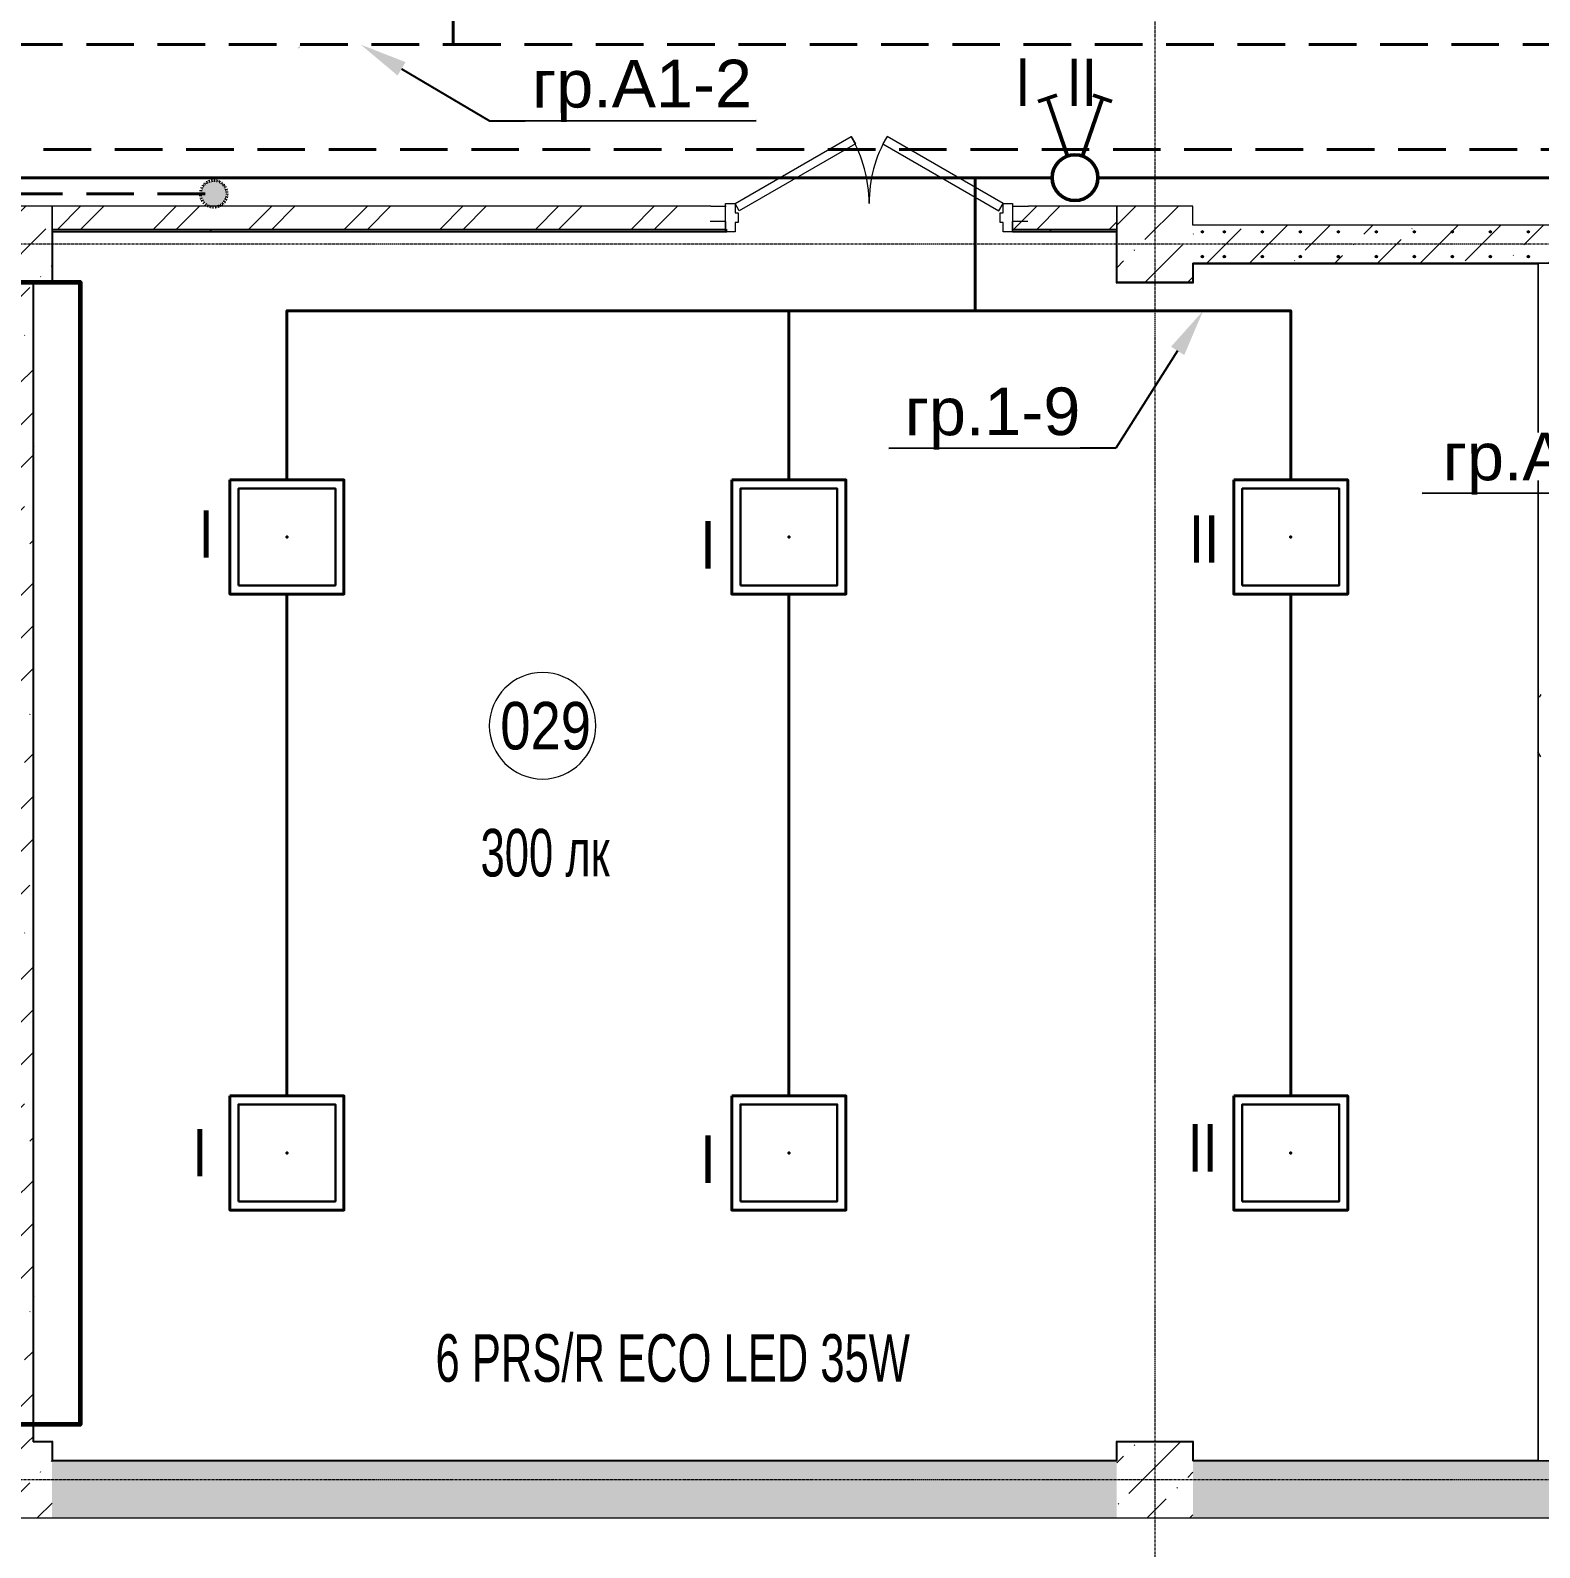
# Model space of a CAD drawing. Header units: metres. Extents: x -93142 to 227756, y -64772 to 286334.
# Drawn here: x 36148 to 44087, y -57142 to -49161 of the extents above; entities that cross this region are included whole.
import ezdxf
from ezdxf import colors
from ezdxf.entities.mleader import LeaderData, LeaderLine
from ezdxf.math import Vec2, Vec3

# ---------------------------------------------------------------- set-up
doc = ezdxf.new("R2010")
doc.units = ezdxf.units.M
for name, pattern in [('ACAD_ISO03W100', [30, 12, -18]), ('ADSK_Линия сетки', [21, 12, -3, 3, -3]), ('DASHED', [0.75, 0.5, -0.25]), ('HIDDEN2', [0.1875, 0.125, -0.0625])]:
    doc.linetypes.add(name, pattern=pattern)
for name, color, linetype, lineweight in [('A-AREA-IDEN', 7, 'Continuous', 9), ('A-DOOR', 7, 'Continuous', 5), ('A-DOOR-FRAM', 7, 'Continuous', 13), ('A-WALL', 7, 'Continuous', 5), ('A-WALL-PATT', 7, 'Continuous', 18), ('I-WALL', 7, 'Continuous', 5), ('nadpisi', 84, 'Continuous', 13), ('S-COLS', 7, 'Continuous', 5), ('S-GRID', 7, 'Continuous', 9), ('S-RBAR', 7, 'Continuous', 5), ('ав осв', 1, 'HIDDEN2', 40), ('Добавочный', 2, 'Continuous', 60), ('раб осв', 7, 'Continuous', 40), ('ЭЛ', 250, 'Continuous', 50), ('ЭЛ.освещ.', 150, 'Continuous', 50), ('ЭЛ.сети', 5, 'Continuous', 100)]:
    doc.layers.add(name, color=color, linetype=linetype, lineweight=lineweight)
doc.styles.add('Arial', font='ARIALN.TTF', dxfattribs={"width": 0.8, "height": 2.5})
doc.styles.add('GOST Common_I_1', font='ARIALN.TTF', dxfattribs={"height": 300})
doc.styles.add('ISOPEUR', font='ARIALN.TTF')
pattern_1 = [(45, (0, 0), (84.19025, 308.69666), [396.875, -79.375, 3.353, -76.022])]
pattern_2 = [(0, (0, 0), (812.8, 203.2), [33.528, -576.072, 33.528, -576.072, -3251.2]), (0, (0, 0), (812.8, 203.2), [-1219.2, 33.528, -1185.672, 33.528, -576.072, -1422.4]), (0, (0, 0), (812.8, 203.2), [-3048, 33.528, -372.872, 33.528, -982.472]), (120, (304.8, 101.6), (-582.37636, 602.30545), [33.528, -576.072, 33.528, -576.072, -3251.2]), (120, (304.8, 101.6), (-582.37636, 602.30545), [-1219.2, 33.528, -1185.672, 33.528, -576.072, -1422.4]), (120, (304.8, 101.6), (-582.37636, 602.30545), [-3048, 33.528, -372.872, 33.528, -982.472]), (240, (406.4, 508), (-230.42364, -805.50545), [33.528, -576.072, 33.528, -576.072, -3251.2]), (240, (406.4, 508), (-230.42364, -805.50545), [-1219.2, 33.528, -1185.672, 33.528, -576.072, -1422.4]), (240, (406.4, 508), (-230.42364, -805.50545), [-3048, 33.528, -372.872, 33.528, -982.472])]

# ---------------------------------------------------------------- blocks, each defined once
blk = doc.blocks.new('КДП АПК - КР_rvt-1-Цокольный этаж')
at = {"layer": 'A-WALL-PATT', "lineweight": 15}
h = blk.add_hatch(dxfattribs=at)
h.set_pattern_fill('FP_9', color=256, style=0, pattern_type=2)
h.set_pattern_definition(pattern_1)
h.paths.add_polyline_path([(47862.7, -49745.6), (47862.7, -49545.6), (45767.7, -49545.6), (45767.7, -49565.6), (45847.7, -49565.6), (45847.7, -49745.6), (45995.1, -49745.6)], flags=0)
h.paths.add_polyline_path([(45762.7, -49745.6), (45764.7, -49745.5), (45764.7, -49620.6), (45762.7, -49620.6)], flags=0)
h.paths.add_polyline_path([(44362.7, -49745.6), (44362.7, -49620.6), (44360.7, -49620.6), (44360.7, -49745.6)], flags=0)
h.paths.add_polyline_path([(44277.7, -49745.6), (44277.7, -49565.6), (44357.7, -49565.6), (44357.7, -49545.6), (42262.7, -49545.6), (42262.7, -49745.6), (43967.2, -49745.6)], flags=0)
h = blk.add_hatch(dxfattribs=at)
h.set_pattern_fill('FP_9', color=256, style=0, pattern_type=2)
h.set_pattern_definition(pattern_1)
h.paths.add_polyline_path([(35962.7, -55945.6), (36162.7, -55945.6), (36162.7, -49845.6), (35962.7, -49845.6), (35962.7, -55930.5)], flags=0)
h = blk.add_hatch(dxfattribs=at)
h.set_pattern_fill('FP_9', color=256, style=0, pattern_type=2)
h.set_pattern_definition(pattern_1)
h.paths.add_polyline_path([(65862.7, -56345.6), (65862.7, -56045.6), (48262.7, -56045.6), (48262.7, -56345.6), (65260.2, -56345.6)], flags=0)
h.paths.add_polyline_path([(47862.7, -56345.6), (47862.7, -56045.6), (42262.7, -56045.6), (42262.7, -56345.6), (45995.1, -56345.6)], flags=0)
h.paths.add_polyline_path([(41862.7, -56345.6), (41862.7, -56045.6), (36262.7, -56045.6), (36262.7, -56345.6), (37883.4, -56345.6)], flags=0)
at = {"layer": 'S-COLS', "lineweight": 15}
h = blk.add_hatch(dxfattribs=at)
h.set_pattern_fill('FP_9', color=256, style=0, pattern_type=2)
h.set_pattern_definition(pattern_1)
h.paths.add_polyline_path([(36162.7, -49845.6), (36262.7, -49845.6), (36262.7, -49445.6), (35987.7, -49445.6), (35987.7, -49485.6), (35862.7, -49485.6), (35862.7, -49845.6), (35962.7, -49845.6)], flags=0)
h = blk.add_hatch(dxfattribs=at)
h.set_pattern_fill('FP_9', color=256, style=0, pattern_type=2)
h.set_pattern_definition(pattern_1)
h.paths.add_polyline_path([(41939.3, -49845.6), (42262.7, -49845.6), (42262.7, -49445.6), (41862.7, -49445.6), (41862.7, -49845.6)], flags=0)
h = blk.add_hatch(dxfattribs=at)
h.set_pattern_fill('FP_9', color=256, style=0, pattern_type=2)
h.set_pattern_definition(pattern_1)
h.paths.add_polyline_path([(36262.7, -56345.6), (36262.7, -55945.6), (35862.7, -55945.6), (35862.7, -56345.6)], flags=0)
h = blk.add_hatch(dxfattribs=at)
h.set_pattern_fill('FP_9', color=256, style=0, pattern_type=2)
h.set_pattern_definition(pattern_1)
h.paths.add_polyline_path([(41862.7, -56345.6), (42262.7, -56345.6), (42262.7, -55945.6), (41862.7, -55945.6), (41862.7, -56045.6)], flags=0)
at = {"layer": 'S-RBAR', "lineweight": 15}
for points in [[(42312.7, -49586.6), (42318.7, -49580.6), (42312.7, -49574.6), (42306.7, -49580.6)], [(42427.7, -49586.6), (42433.7, -49580.6), (42427.7, -49574.6), (42421.7, -49580.6)], [(42627.7, -49586.6), (42633.7, -49580.6), (42627.7, -49574.6), (42621.7, -49580.6)], [(42827.7, -49586.6), (42833.7, -49580.6), (42827.7, -49574.6), (42821.7, -49580.6)], [(43027.7, -49586.6), (43033.7, -49580.6), (43027.7, -49574.6), (43021.7, -49580.6)], [(43227.7, -49586.6), (43233.7, -49580.6), (43227.7, -49574.6), (43221.7, -49580.6)], [(43427.7, -49586.6), (43433.7, -49580.6), (43427.7, -49574.6), (43421.7, -49580.6)], [(43627.7, -49586.6), (43633.7, -49580.6), (43627.7, -49574.6), (43621.7, -49580.6)], [(43827.7, -49586.6), (43833.7, -49580.6), (43827.7, -49574.6), (43821.7, -49580.6)], [(44027.7, -49586.6), (44033.7, -49580.6), (44027.7, -49574.6), (44021.7, -49580.6)], [(42312.7, -49716.6), (42318.7, -49710.6), (42312.7, -49704.6), (42306.7, -49710.6)], [(42427.7, -49716.6), (42433.7, -49710.6), (42427.7, -49704.6), (42421.7, -49710.6)], [(42627.7, -49716.6), (42633.7, -49710.6), (42627.7, -49704.6), (42621.7, -49710.6)], [(42827.7, -49716.6), (42833.7, -49710.6), (42827.7, -49704.6), (42821.7, -49710.6)], [(43027.7, -49716.6), (43033.7, -49710.6), (43027.7, -49704.6), (43021.7, -49710.6)], [(43227.7, -49716.6), (43233.7, -49710.6), (43227.7, -49704.6), (43221.7, -49710.6)], [(43427.7, -49716.6), (43433.7, -49710.6), (43427.7, -49704.6), (43421.7, -49710.6)], [(43627.7, -49716.6), (43633.7, -49710.6), (43627.7, -49704.6), (43621.7, -49710.6)], [(43827.7, -49716.6), (43833.7, -49710.6), (43827.7, -49704.6), (43821.7, -49710.6)], [(44027.7, -49716.6), (44033.7, -49710.6), (44027.7, -49704.6), (44021.7, -49710.6)]]:
    blk.add_hatch(color=256, dxfattribs=at).paths.add_polyline_path(points, flags=0)
h = blk.add_hatch(color=256, dxfattribs=at)
edge = h.paths.add_edge_path(flags=0)
edge.add_arc((42312.7, -49580.6), 6, 0, 360)
h = blk.add_hatch(color=256, dxfattribs=at)
edge = h.paths.add_edge_path(flags=0)
edge.add_arc((42427.7, -49580.6), 6, 0, 360)
h = blk.add_hatch(color=256, dxfattribs=at)
edge = h.paths.add_edge_path(flags=0)
edge.add_arc((42627.7, -49580.6), 6, 0, 360)
h = blk.add_hatch(color=256, dxfattribs=at)
edge = h.paths.add_edge_path(flags=0)
edge.add_arc((42827.7, -49580.6), 6, 0, 360)
h = blk.add_hatch(color=256, dxfattribs=at)
edge = h.paths.add_edge_path(flags=0)
edge.add_arc((43027.7, -49580.6), 6, 0, 360)
h = blk.add_hatch(color=256, dxfattribs=at)
edge = h.paths.add_edge_path(flags=0)
edge.add_arc((43227.7, -49580.6), 6, 0, 360)
h = blk.add_hatch(color=256, dxfattribs=at)
edge = h.paths.add_edge_path(flags=0)
edge.add_arc((43427.7, -49580.6), 6, 0, 360)
h = blk.add_hatch(color=256, dxfattribs=at)
edge = h.paths.add_edge_path(flags=0)
edge.add_arc((43627.7, -49580.6), 6, 0, 360)
h = blk.add_hatch(color=256, dxfattribs=at)
edge = h.paths.add_edge_path(flags=0)
edge.add_arc((43827.7, -49580.6), 6, 0, 360)
h = blk.add_hatch(color=256, dxfattribs=at)
edge = h.paths.add_edge_path(flags=0)
edge.add_arc((44027.7, -49580.6), 6, 0, 360)
h = blk.add_hatch(color=256, dxfattribs=at)
edge = h.paths.add_edge_path(flags=0)
edge.add_arc((42312.7, -49710.6), 6, 0, 360)
h = blk.add_hatch(color=256, dxfattribs=at)
edge = h.paths.add_edge_path(flags=0)
edge.add_arc((42427.7, -49710.6), 6, 0, 360)
h = blk.add_hatch(color=256, dxfattribs=at)
edge = h.paths.add_edge_path(flags=0)
edge.add_arc((42627.7, -49710.6), 6, 0, 360)
h = blk.add_hatch(color=256, dxfattribs=at)
edge = h.paths.add_edge_path(flags=0)
edge.add_arc((42827.7, -49710.6), 6, 0, 360)
h = blk.add_hatch(color=256, dxfattribs=at)
edge = h.paths.add_edge_path(flags=0)
edge.add_arc((43027.7, -49710.6), 6, 0, 360)
h = blk.add_hatch(color=256, dxfattribs=at)
edge = h.paths.add_edge_path(flags=0)
edge.add_arc((43227.7, -49710.6), 6, 0, 360)
h = blk.add_hatch(color=256, dxfattribs=at)
edge = h.paths.add_edge_path(flags=0)
edge.add_arc((43427.7, -49710.6), 6, 0, 360)
h = blk.add_hatch(color=256, dxfattribs=at)
edge = h.paths.add_edge_path(flags=0)
edge.add_arc((43627.7, -49710.6), 6, 0, 360)
h = blk.add_hatch(color=256, dxfattribs=at)
edge = h.paths.add_edge_path(flags=0)
edge.add_arc((43827.7, -49710.6), 6, 0, 360)
h = blk.add_hatch(color=256, dxfattribs=at)
edge = h.paths.add_edge_path(flags=0)
edge.add_arc((44027.7, -49710.6), 6, 0, 360)
at = {"layer": 'I-WALL', "lineweight": 15}
for p, q in [((44357.7, -49545.6), (42262.7, -49545.6)), ((42262.7, -49745.6), (44277.7, -49745.6)), ((36162.7, -55945.6), (36162.7, -49845.6)), ((41862.7, -56045.6), (36262.7, -56045.6)), ((47862.7, -56045.6), (42262.7, -56045.6)), ((36262.7, -56345.6), (41862.7, -56345.6)), ((42262.7, -56345.6), (47862.7, -56345.6))]:
    blk.add_line(p, q, dxfattribs=at)
at = {"layer": 'S-COLS', "lineweight": 15}
for p, q in [((36262.7, -49445.6), (35987.7, -49445.6)), ((36262.7, -49845.6), (36262.7, -49445.6)), ((42262.7, -49445.6), (41862.7, -49445.6)), ((41862.7, -49445.6), (41862.7, -49845.6)), ((42262.7, -49545.6), (42262.7, -49445.6)), ((42262.7, -49845.6), (42262.7, -49745.6)), ((36162.7, -49845.6), (36262.7, -49845.6)), ((41862.7, -49845.6), (42262.7, -49845.6)), ((36262.7, -55945.6), (36162.7, -55945.6)), ((36262.7, -56045.6), (36262.7, -55945.6)), ((42262.7, -55945.6), (41862.7, -55945.6)), ((41862.7, -55945.6), (41862.7, -56045.6)), ((42262.7, -56045.6), (42262.7, -55945.6)), ((35862.7, -56345.6), (36262.7, -56345.6)), ((41862.7, -56345.6), (42262.7, -56345.6))]:
    blk.add_line(p, q, dxfattribs=at)
at = {"layer": 'S-RBAR', "lineweight": 15}
for p, q in [((42312.7, -49574.6), (42306.7, -49580.6)), ((42306.7, -49580.6), (42312.7, -49586.6)), ((42318.7, -49580.6), (42312.7, -49574.6)), ((42312.7, -49586.6), (42318.7, -49580.6)), ((42427.7, -49574.6), (42421.7, -49580.6)), ((42421.7, -49580.6), (42427.7, -49586.6)), ((42433.7, -49580.6), (42427.7, -49574.6)), ((42427.7, -49586.6), (42433.7, -49580.6)), ((42627.7, -49574.6), (42621.7, -49580.6)), ((42621.7, -49580.6), (42627.7, -49586.6)), ((42633.7, -49580.6), (42627.7, -49574.6)), ((42627.7, -49586.6), (42633.7, -49580.6)), ((42827.7, -49574.6), (42821.7, -49580.6)), ((42821.7, -49580.6), (42827.7, -49586.6)), ((42833.7, -49580.6), (42827.7, -49574.6)), ((42827.7, -49586.6), (42833.7, -49580.6)), ((43027.7, -49574.6), (43021.7, -49580.6)), ((43021.7, -49580.6), (43027.7, -49586.6)), ((43033.7, -49580.6), (43027.7, -49574.6)), ((43027.7, -49586.6), (43033.7, -49580.6)), ((43227.7, -49574.6), (43221.7, -49580.6)), ((43221.7, -49580.6), (43227.7, -49586.6)), ((43233.7, -49580.6), (43227.7, -49574.6)), ((43227.7, -49586.6), (43233.7, -49580.6)), ((43427.7, -49574.6), (43421.7, -49580.6)), ((43421.7, -49580.6), (43427.7, -49586.6)), ((43433.7, -49580.6), (43427.7, -49574.6)), ((43427.7, -49586.6), (43433.7, -49580.6)), ((43627.7, -49574.6), (43621.7, -49580.6)), ((43621.7, -49580.6), (43627.7, -49586.6)), ((43633.7, -49580.6), (43627.7, -49574.6)), ((43627.7, -49586.6), (43633.7, -49580.6)), ((43827.7, -49574.6), (43821.7, -49580.6)), ((43821.7, -49580.6), (43827.7, -49586.6)), ((43833.7, -49580.6), (43827.7, -49574.6)), ((43827.7, -49586.6), (43833.7, -49580.6)), ((44027.7, -49574.6), (44021.7, -49580.6)), ((44021.7, -49580.6), (44027.7, -49586.6)), ((44033.7, -49580.6), (44027.7, -49574.6)), ((44027.7, -49586.6), (44033.7, -49580.6)), ((42312.7, -49704.6), (42306.7, -49710.6)), ((42306.7, -49710.6), (42312.7, -49716.6)), ((42318.7, -49710.6), (42312.7, -49704.6)), ((42312.7, -49716.6), (42318.7, -49710.6)), ((42427.7, -49704.6), (42421.7, -49710.6)), ((42421.7, -49710.6), (42427.7, -49716.6)), ((42433.7, -49710.6), (42427.7, -49704.6)), ((42427.7, -49716.6), (42433.7, -49710.6)), ((42627.7, -49704.6), (42621.7, -49710.6)), ((42621.7, -49710.6), (42627.7, -49716.6)), ((42633.7, -49710.6), (42627.7, -49704.6)), ((42627.7, -49716.6), (42633.7, -49710.6)), ((42827.7, -49704.6), (42821.7, -49710.6)), ((42821.7, -49710.6), (42827.7, -49716.6)), ((42833.7, -49710.6), (42827.7, -49704.6)), ((42827.7, -49716.6), (42833.7, -49710.6)), ((43027.7, -49704.6), (43021.7, -49710.6)), ((43021.7, -49710.6), (43027.7, -49716.6)), ((43033.7, -49710.6), (43027.7, -49704.6)), ((43027.7, -49716.6), (43033.7, -49710.6)), ((43227.7, -49704.6), (43221.7, -49710.6)), ((43221.7, -49710.6), (43227.7, -49716.6)), ((43233.7, -49710.6), (43227.7, -49704.6)), ((43227.7, -49716.6), (43233.7, -49710.6)), ((43427.7, -49704.6), (43421.7, -49710.6)), ((43421.7, -49710.6), (43427.7, -49716.6)), ((43433.7, -49710.6), (43427.7, -49704.6)), ((43427.7, -49716.6), (43433.7, -49710.6)), ((43627.7, -49704.6), (43621.7, -49710.6)), ((43621.7, -49710.6), (43627.7, -49716.6)), ((43633.7, -49710.6), (43627.7, -49704.6)), ((43627.7, -49716.6), (43633.7, -49710.6)), ((43827.7, -49704.6), (43821.7, -49710.6)), ((43821.7, -49710.6), (43827.7, -49716.6)), ((43833.7, -49710.6), (43827.7, -49704.6)), ((43827.7, -49716.6), (43833.7, -49710.6)), ((44027.7, -49704.6), (44021.7, -49710.6)), ((44021.7, -49710.6), (44027.7, -49716.6)), ((44033.7, -49710.6), (44027.7, -49704.6)), ((44027.7, -49716.6), (44033.7, -49710.6))]:
    blk.add_line(p, q, dxfattribs=at)
for centre in [(42312.7, -49580.6), (42427.7, -49580.6), (42627.7, -49580.6), (42827.7, -49580.6), (43027.7, -49580.6), (43227.7, -49580.6), (43427.7, -49580.6), (43627.7, -49580.6), (43827.7, -49580.6), (44027.7, -49580.6), (42312.7, -49710.6), (42427.7, -49710.6), (42627.7, -49710.6), (42827.7, -49710.6), (43027.7, -49710.6), (43227.7, -49710.6), (43427.7, -49710.6), (43627.7, -49710.6), (43827.7, -49710.6), (44027.7, -49710.6)]:
    blk.add_circle(centre, 6, dxfattribs=at)
blk = doc.blocks.new('Дверь-ВНУТРЕННЯЯ - ДГ 21-15-2348659-Цокольный этаж')
at = {"layer": 'A-DOOR', "lineweight": 13}
for p, q in [((-682.5, -22.4), (-705, -61.3)), ((-705, -61.3), (-94.5, -413.8)), ((-72, -374.9), (-682.5, -22.4)), ((72, -374.9), (682.5, -22.4)), ((705, -61.3), (94.5, -413.8)), ((682.5, -22.4), (705, -61.3)), ((-94.5, -413.8), (-72, -374.9)), ((94.5, -413.8), (72, -374.9))]:
    blk.add_line(p, q, dxfattribs=at)
at = {"layer": 'A-DOOR'}
for centre, start, end in [((-705, -61.3), 330, 360), ((705, -61.3), 180, 210)]:
    blk.add_arc(centre, 705, start, end, dxfattribs=at)
at = {"layer": 'A-DOOR-FRAM'}
for p, q in [((-755, 88.7), (-705, 88.7)), ((-755, -61.3), (-755, 88.7)), ((-705, 88.7), (-705, 39.4)), ((705, 88.7), (755, 88.7)), ((705, 39.4), (705, 88.7)), ((755, 88.7), (755, -61.3)), ((-705, 39.4), (-689.1, 39.4)), ((-689.1, 39.4), (-689.1, -11.6)), ((689.1, 39.4), (705, 39.4)), ((689.1, -11.6), (689.1, 39.4)), ((-705, -61.3), (-755, -61.3)), ((-705, -11.6), (-705, -61.3)), ((-689.1, -11.6), (-705, -11.6)), ((705, -11.6), (689.1, -11.6)), ((705, -61.3), (705, -11.6)), ((755, -61.3), (705, -61.3))]:
    blk.add_line(p, q, dxfattribs=at)
blk = doc.blocks.new('ПСС_Марка_помещения - Имя_2_5мм-224473-Цокольный этаж')
at = {"layer": 'A-AREA-IDEN'}
for start, end in [(360, 180), (180, 360)]:
    blk.add_arc((-0.074, 0.039), 3.5, start, end, dxfattribs=at)
blk = doc.blocks.new('ARS.R UNI LED')
at = {"color": 5, "lineweight": 30, "ltscale": 100}
blk.add_lwpolyline([(2913222.7, 2072748.5), (2913732.7, 2072748.5), (2913732.7, 2073258.5), (2913222.7, 2073258.5)], close=True, dxfattribs=at)
at = {"color": 0, "lineweight": 40, "ltscale": 100}
blk.add_point((2913477.7, 2073003.5), dxfattribs=at)
at = {"layer": 'ЭЛ', "color": 5, "lineweight": 40, "ltscale": 10}
blk.add_lwpolyline([(2913177.7, 2073303.5), (2913777.7, 2073303.5), (2913777.7, 2072703.5), (2913177.7, 2072703.5)], close=True, dxfattribs=at)
blk = doc.blocks.new('выкл. 2 клав. скрыт.')
at = {"layer": 'ЭЛ.освещ.', "color": 0, "ltscale": 100}
for p, q in [((2902039.4, 2044041.8), (2902343.5, 2044147.6)), ((2902360.5, 2044098.7), (2902326.5, 2044196.6)), ((2902039.4, 2043963), (2902343.5, 2043857.2)), ((2902360.9, 2043907.2), (2902327.2, 2043809.2))]:
    blk.add_line(p, q, dxfattribs=at)
blk.add_circle((2901926.1, 2044002.4), 120, dxfattribs=at)

msp = doc.modelspace()

# ---------------------------------------------------------------- hatches: boundary and pattern name
at = {"layer": 'A-WALL-PATT', "lineweight": 5}
h = msp.add_hatch(dxfattribs=at)
h.set_pattern_fill('FP_1', color=256, style=0, pattern_type=2)
h.set_pattern_definition([(45, (0, 0), (-251.4472, 251.4472), []), (45, (0, 381), (-251.4472, 251.4472), [])])
h.paths.add_polyline_path([(41317.6532, -50205.6443), (41862.6532, -50205.6443), (41862.6532, -50085.6443), (41317.6532, -50085.6443)], flags=0)
h.paths.add_polyline_path([(39727.6532, -50205.6443), (39806.879, -50205.6443), (39807.6532, -50085.6443), (36262.6532, -50085.6443), (36262.6532, -50205.6443), (37883.4488, -50205.6443)], flags=0)
h = msp.add_hatch(dxfattribs=at)
h.set_pattern_fill('FP_2', color=256, style=0, pattern_type=2)
h.set_pattern_definition(pattern_2)
h.paths.add_polyline_path([(41314.6532, -50217.6443), (41862.6532, -50217.6443), (41862.6532, -50205.6443), (41314.6532, -50205.6443)], flags=0)
h.paths.add_polyline_path([(36869.4955, -50217.6443), (39810.6532, -50217.6443), (39810.6532, -50205.6443), (36262.6532, -50205.6443), (36262.6532, -50217.6443)], flags=0)
h = msp.add_hatch(dxfattribs=at)
h.set_pattern_fill('FP_2', color=256, style=0, pattern_type=2)
h.set_pattern_definition(pattern_2)
h.paths.add_polyline_path([(41862.6532, -50220.6443), (41862.6532, -50217.6443), (41314.6532, -50217.6443), (41314.6532, -50220.6443), (41859.6532, -50220.6443)], flags=0)
h.paths.add_polyline_path([(36262.6532, -50220.6443), (39810.6532, -50220.6443), (39810.6532, -50217.6443), (36262.6532, -50217.6443)], flags=0)
h = msp.add_hatch(dxfattribs=at)
h.set_pattern_fill('FP_2', color=256, style=0, pattern_type=2)
h.set_pattern_definition(pattern_2)
h.paths.add_polyline_path([(42265.6532, -50485.6443), (42265.6532, -50385.6443), (42262.6532, -50385.6443), (42262.6532, -50485.6443)], flags=0)
h = msp.add_hatch(dxfattribs=at)
h.set_pattern_fill('FP_2', color=256, style=0, pattern_type=2)
h.set_pattern_definition(pattern_2)
h.paths.add_polyline_path([(44080.6532, -50388.6443), (44080.6532, -50385.6443), (42265.6532, -50385.6443), (42265.6532, -50388.6443), (44077.6532, -50388.6443)], flags=0)
h = msp.add_hatch(dxfattribs=at)
h.set_pattern_fill('FP_2', color=256, style=0, pattern_type=2)
h.set_pattern_definition(pattern_2)
h.paths.add_polyline_path([(44080.6532, -56685.6443), (44080.6532, -50388.6443), (44077.6532, -50388.6443), (44077.6532, -56685.6443)], flags=0)
h = msp.add_hatch(dxfattribs=at)
h.set_pattern_fill('FP_2', color=256, style=0, pattern_type=2)
h.set_pattern_definition(pattern_2)
h.paths.add_polyline_path([(44092.6532, -56685.6443), (44092.6532, -50385.6443), (44080.6532, -50385.6443), (44080.6532, -56685.6443)], flags=0)
h = msp.add_hatch(dxfattribs=at)
h.set_pattern_fill('FP_2', color=256, style=0, pattern_type=2)
h.set_pattern_definition(pattern_2)
h.paths.add_polyline_path([(36165.6532, -56585.6443), (36165.6532, -50488.6443), (36162.6532, -50488.6443), (36162.6532, -56585.6443)], flags=0)
h = msp.add_hatch(dxfattribs=at)
h.set_pattern_fill('FP_2', color=256, style=0, pattern_type=2)
h.set_pattern_definition(pattern_2)
h.paths.add_polyline_path([(36265.6532, -56685.6443), (41862.6532, -56685.6443), (41862.6532, -56682.6443), (36265.6532, -56682.6443)], flags=0)
h = msp.add_hatch(dxfattribs=at)
h.set_pattern_fill('FP_2', color=256, style=0, pattern_type=2)
h.set_pattern_definition(pattern_2)
h.paths.add_polyline_path([(44077.6532, -56685.6443), (44077.6532, -56682.6443), (42262.6532, -56682.6443), (42262.6532, -56685.6443)], flags=0)
at = {"layer": 'ЭЛ', "linetype": 'ACAD_ISO03W100', "lineweight": 40, "ltscale": 0.46}
msp.add_hatch(color=1, dxfattribs=at).paths.add_polyline_path([(37182.6532, -50020.6443, 1), (37042.6532, -50020.6443, 1)])

# ---------------------------------------------------------------- linework, layer by layer
at = {"layer": 'A-WALL', "lineweight": 18}
for p, q in [((39727.6532, -50085.6443), (36262.6532, -50085.6443)), ((36262.6532, -50085.6443), (36262.6532, -50485.6443)), ((41862.6532, -50085.6443), (41397.6532, -50085.6443)), ((41862.6532, -50485.6443), (41862.6532, -50085.6443)), ((36265.6532, -50220.6443), (39810.6532, -50220.6443)), ((36265.6532, -50488.6443), (36265.6532, -50220.6443)), ((39810.6532, -50220.6443), (39810.6532, -50205.6443)), ((41314.6532, -50205.6443), (41314.6532, -50220.6443)), ((41314.6532, -50220.6443), (41859.6532, -50220.6443)), ((41859.6532, -50220.6443), (41859.6532, -50488.6443)), ((44357.6532, -50385.6443), (42262.6532, -50385.6443)), ((42262.6532, -50385.6443), (42262.6532, -50485.6443)), ((42265.6532, -50488.6443), (42265.6532, -50388.6443)), ((42265.6532, -50388.6443), (44077.6532, -50388.6443)), ((44077.6532, -50388.6443), (44077.6532, -56682.6443)), ((36262.6532, -50485.6443), (36162.6532, -50485.6443)), ((36162.6532, -50485.6443), (36162.6532, -56585.6443)), ((36165.6532, -50488.6443), (36265.6532, -50488.6443)), ((36165.6532, -56582.6443), (36165.6532, -50488.6443)), ((41859.6532, -50488.6443), (42265.6532, -50488.6443)), ((42262.6532, -50485.6443), (41862.6532, -50485.6443)), ((36162.6532, -56585.6443), (36262.6532, -56585.6443)), ((36265.6532, -56582.6443), (36165.6532, -56582.6443)), ((36262.6532, -56585.6443), (36262.6532, -56685.6443)), ((36265.6532, -56682.6443), (36265.6532, -56582.6443)), ((41859.6532, -56582.6443), (41859.6532, -56682.6443)), ((42265.6532, -56582.6443), (41859.6532, -56582.6443)), ((41862.6532, -56685.6443), (41862.6532, -56585.6443)), ((41862.6532, -56585.6443), (42262.6532, -56585.6443)), ((42262.6532, -56585.6443), (42262.6532, -56685.6443)), ((42265.6532, -56682.6443), (42265.6532, -56582.6443)), ((36262.6532, -56685.6443), (41862.6532, -56685.6443)), ((41859.6532, -56682.6443), (36265.6532, -56682.6443)), ((42262.6532, -56685.6443), (47862.6532, -56685.6443)), ((44077.6532, -56682.6443), (42265.6532, -56682.6443))]:
    msp.add_line(p, q, dxfattribs=at)
at = {"layer": 'A-WALL'}
for p, q in [((39727.6532, -50085.6443), (39807.6532, -50085.6443)), ((41317.6532, -50085.6443), (41397.6532, -50085.6443)), ((39804.6531, -50165.6443), (39724.6531, -50165.6443)), ((39804.6531, -50165.6443), (39804.6531, -50220.6443)), ((41314.6531, -50220.6443), (41314.6531, -50165.6443)), ((41394.6531, -50165.6443), (41314.6531, -50165.6443)), ((36262.6532, -50205.6443), (39807.6532, -50205.6443)), ((39810.6532, -50217.6443), (36262.6532, -50217.6443)), ((39807.6531, -50220.6443), (39804.6531, -50220.6443)), ((41314.653, -50220.6443), (41311.653, -50220.6443)), ((41862.6532, -50217.6443), (41314.6532, -50217.6443)), ((41317.6532, -50205.6443), (41862.6532, -50205.6443)), ((44080.6532, -56685.6443), (44080.6532, -50385.6443))]:
    msp.add_line(p, q, dxfattribs=at)
at = {"layer": 'S-GRID', "linetype": 'ADSK_Линия сетки'}
for p, q in [((42062.6532, -39335.6443), (42062.6532, -63954.6071)), ((94527.9128, -50285.6443), (29247.2594, -50285.6443)), ((94527.9128, -56785.6443), (29247.2594, -56785.6443))]:
    msp.add_line(p, q, dxfattribs=at)
at = {"layer": 'ав осв', "linetype": 'DASHED', "lineweight": 40, "ltscale": 500}
for points in [[(33067.6532, -48935.6443), (33067.6532, -49235.6443), (38372.6532, -49235.6443)], [(38372.6532, -49085.6443), (38372.6532, -49235.6443), (53332.6459, -49235.6443), (53332.6459, -49085.6495), (53332.6459, -49235.6443), (68292.6459, -49235.6443), (68292.6459, -49085.6495), (68292.6459, -49235.6443), (83252.635, -49235.6443), (83252.635, -49085.6573)], [(45467.6532, -49788.1112), (33067.6532, -49788.1112), (33067.6532, -49235.6443)], [(33067.6532, -49788.1112), (33067.6532, -50020.6443), (37112.6532, -50020.6443)]]:
    msp.add_lwpolyline(points, dxfattribs=at)
at = {"layer": 'Добавочный', "color": 3, "lineweight": 60}
msp.add_lwpolyline([(32812.6532, -50485.6443), (36410.346, -50485.6443), (36410.346, -56493.6687), (32812.6532, -56493.6687)], close=True, dxfattribs=at)
at = {"layer": 'раб осв', "color": 0, "lineweight": 40}
msp.add_lwpolyline([(41117.6532, -49935.6443), (32917.6532, -49935.6443), (32917.6532, -48785.6443)], dxfattribs=at)
at = {"layer": 'раб осв'}
for points in [[(41522.6544, -49935.6443), (41267.6532, -49935.6443), (41117.6532, -49935.6443), (41117.6532, -50485.6443), (41117.6532, -50635.6443), (42777.6532, -50635.6443), (42777.6532, -51525.6443)], [(45617.6532, -49935.6443), (41762.6544, -49935.6443)], [(40137.6532, -50635.6443), (37497.6532, -50635.6443), (37497.6532, -51525.6443)], [(41117.6532, -50635.6443), (40137.6532, -50635.6443), (40137.6532, -51525.6443)], [(37497.6532, -52125.6443), (37497.6532, -54765.6443)], [(40137.6532, -52125.6443), (40137.6532, -54765.6443)], [(42777.6532, -52125.6443), (42777.6532, -54765.6443)]]:
    msp.add_lwpolyline(points, dxfattribs=at)
at = {"layer": 'ЭЛ', "color": 1, "linetype": 'ACAD_ISO03W100', "lineweight": 40, "ltscale": 0.46}
msp.add_circle((37112.6532, -50020.6443), 70, dxfattribs=at)

# ---------------------------------------------------------------- block references
at = {"lineweight": 5}
msp.add_blockref('КДП АПК - КР_rvt-1-Цокольный этаж', (0, -640), dxfattribs=at)
at = {"layer": 'A-AREA-IDEN', "xscale": 80, "yscale": 80, "zscale": 80}
msp.add_blockref('ПСС_Марка_помещения - Имя_2_5мм-224473-Цокольный этаж', (38848.1894, -52821.8194), dxfattribs=at)
at = {"layer": 'A-DOOR', "rotation": 180}
msp.add_blockref('Дверь-ВНУТРЕННЯЯ - ДГ 21-15-2348659-Цокольный этаж', (40559.6531, -50131.9943), dxfattribs=at)
at = {"layer": 'раб осв', "color": 0, "lineweight": 40, "ltscale": 100, "rotation": 90.00000000000001}
msp.add_blockref('выкл. 2 клав. скрыт.', (2085645.0612, -2951861.7409), dxfattribs=at)
at = {"layer": 'раб осв', "color": 0, "lineweight": 40, "ltscale": 100}
for p in [(-2875980.0519, -2124829.1934), (-2873340.0519, -2124829.1934), (-2870700.0519, -2124829.1934), (-2875980.0519, -2128069.1934), (-2873340.0519, -2128069.1934), (-2870700.0519, -2128069.1934)]:
    msp.add_blockref('ARS.R UNI LED', p, dxfattribs=at)

# ---------------------------------------------------------------- texts
at = {"layer": 'A-AREA-IDEN', "insert": (38619.6931, -52693.3594), "char_height": 250, "width": 634.9365, "attachment_point": 1, "style": 'GOST Common_I_1'}
msp.add_mtext('029', dxfattribs=at)
at = {"layer": 'nadpisi', "color": 7, "char_height": 250, "style": 'Arial'}
for s, insert, width, attachment_point in [('{\\W1;I}', (41329.0554, -49308.4257), 1402.065175, 1), ('{\\W1;II}', (41598.5532, -49309.1917), 1402.065175, 1), ('{\\W1;I}', (37033.433, -51684.7601), 1402.065175, 1), ('{\\W1;II}', (42242.0265, -51710.9401), 1402.065175, 1), ('{\\W1;I}', (39672.5656, -51741.8601), 1402.065175, 1), ('300 лк', (38516.0061, -53361.3442), 1402.065175, 1), ('{\\W1;I}', (36999.1586, -54939.448), 1402.065175, 1), ('{\\W1;I}', (39672.5656, -54973.7079), 1402.065175, 1), ('{\\W1;II}', (42234.3438, -54913.2786), 1402.065175, 1), ('6 PRS/R ECO LED 35W', (39526.7884, -56145.8109), 4381.630306, 5)]:
    msp.add_mtext(s, dxfattribs=dict(at, insert=insert, width=width, attachment_point=attachment_point))

# ---------------------------------------------------------------- next in the draw order: leaders
at = {"layer": 'ЭЛ.сети', "color": 0, "lineweight": 5}
ml = msp.add_multileader_mtext('Standard', dxfattribs=at)
ml.set_content('{\\fArial|b0|i0|c204|p34;\\C1;гр.А1-2}', style='ISOPEUR')
ml.set_leader_properties(color=1)
ml.build(insert=Vec2(0, 0))
ml.multileader.update_dxf_attribs({"text_left_attachment_type": 6, "text_right_attachment_type": 6, "dogleg_length": 100, "arrow_head_size": 250})
ctx = ml.context
ctx.base_point, ctx.char_height, ctx.arrow_head_size, ctx.landing_gap_size, ctx.plane_origin, ctx.plane_x_axis, ctx.plane_y_axis = Vec3(38750.1097, -49636.4957), 250, 250, 37.4122, Vec3(-27231.9094, -6661.8135), Vec3(0.999998436, 0.001768603), Vec3(-0.001768603, 0.999998436)
ctx.left_attachment, ctx.right_attachment = 6, 6
notes = []
notes.append((ctx, [(0, (1, 1, 0), (38563.0492, -49636.8265), (0.999998436, 0.001768603), 187.0608, [(0, [(37885.5922, -49235.6443)], 0, [])])]))
ctx.mtext.insert, ctx.mtext.text_direction, ctx.mtext.rotation, ctx.mtext.line_spacing_factor, ctx.mtext.flow_direction = Vec3(38786.957, -49317.0235), Vec3(0.999998436, 0.001768603), 0.001768604, 0.8, 5
ctx.mtext.has_bg_fill, ctx.mtext.bg_color, ctx.mtext.bg_scale_factor, ctx.mtext.bg_transparency, ctx.mtext.use_window_bg_color = 1, -1073741824, 1, 0, 1
ml = msp.add_multileader_mtext('Standard', dxfattribs=at)
ml.set_content('{\\fArial|b0|i0|c204|p34;гр.1-9}', style='ISOPEUR')
ml.set_leader_properties()
ml.build(insert=Vec2(0, 0))
ml.multileader.update_dxf_attribs({"text_left_attachment_type": 6, "text_right_attachment_type": 6, "dogleg_length": 100, "arrow_head_size": 250})
ctx = ml.context
ctx.base_point, ctx.char_height, ctx.arrow_head_size, ctx.landing_gap_size, ctx.plane_origin, ctx.plane_x_axis, ctx.plane_y_axis = Vec3(40710.4087, -51360.2598), 250, 250, 37.4122, Vec3(-22461.3121, -8371.6438), Vec3(0.999998436, 0.001768603), Vec3(-0.001768603, 0.999998436)
ctx.left_attachment, ctx.right_attachment = 6, 6
notes.append((ctx, [(1, (1, 1, 0), (41857.1829, -51358.2316), (-0.999998436, -0.001768603), 187.0608, [(0, [(42316.7702, -50635.6443)], 0, [])])]))
ctx.mtext.insert, ctx.mtext.text_direction, ctx.mtext.rotation, ctx.mtext.line_spacing_factor, ctx.mtext.flow_direction = Vec3(40747.2559, -51040.7875), Vec3(0.999998436, 0.001768603), 0.001768604, 0.8, 5
ctx.mtext.has_bg_fill, ctx.mtext.bg_color, ctx.mtext.bg_scale_factor, ctx.mtext.bg_transparency, ctx.mtext.use_window_bg_color = 1, -1073741824, 1, 0, 1
ml = msp.add_multileader_mtext('Standard', dxfattribs=at)
ml.set_content('{\\fArial|b0|i0|c204|p34;\\C1;гр.А1-1}', style='ISOPEUR')
ml.set_leader_properties(color=1)
ml.build(insert=Vec2(0, 0))
ml.multileader.update_dxf_attribs({"text_left_attachment_type": 6, "text_right_attachment_type": 6, "dogleg_length": 100, "arrow_head_size": 250})
ctx = ml.context
ctx.base_point, ctx.char_height, ctx.arrow_head_size, ctx.landing_gap_size, ctx.plane_origin, ctx.plane_x_axis, ctx.plane_y_axis = Vec3(43540.2494, -51597.1079), 250, 250, 37.4122, Vec3(-19447.2971, -8608.1662), Vec3(0.999998436, 0.001768603), Vec3(-0.001768603, 0.999998436)
ctx.left_attachment, ctx.right_attachment = 6, 6
notes.append((ctx, [(1, (1, 1, 0), (44871.1979, -51594.754), (-0.999998436, -0.001768603), 187.0608, [(0, [(45467.6532, -50793.3908)], 0, [])])]))
ctx.mtext.insert, ctx.mtext.text_direction, ctx.mtext.rotation, ctx.mtext.line_spacing_factor, ctx.mtext.flow_direction = Vec3(43577.0966, -51277.6357), Vec3(0.999998436, 0.001768603), 0.001768604, 0.8, 5
ctx.mtext.has_bg_fill, ctx.mtext.bg_color, ctx.mtext.bg_scale_factor, ctx.mtext.bg_transparency, ctx.mtext.use_window_bg_color = 1, -1073741824, 1, 0, 1
for ctx, leaders in notes:
    for number, flags, end, landing, length, lines in leaders:
        leader = LeaderData()
        leader.index, (leader.has_last_leader_line, leader.has_dogleg_vector, leader.attachment_direction) = number, flags
        leader.last_leader_point, leader.dogleg_vector, leader.dogleg_length = Vec3(end), Vec3(landing), length
        for number, points, colour, breaks in lines:
            line = LeaderLine()
            line.index, line.vertices, line.color, line.breaks = number, Vec3.list(points), colors.encode_raw_color(colour), breaks
            leader.lines.append(line)
        ctx.leaders.append(leader)

# ---------------------------------------------------------------- next in the draw order: linework, layer by layer
at = {"layer": 'ЭЛ', "color": 7, "lineweight": 25}
msp.add_lwpolyline([(43271.4817, -39453.9445, 0, 0, 0), (37360.9039, -49592.8905, 150, 0, 0), (37562.1051, -49251.8036, 0, 0, 0), (37112.6532, -50020.6443, 0, 0, 0)], format="xyseb", dxfattribs=at)

doc.saveas('drawing.dxf')
